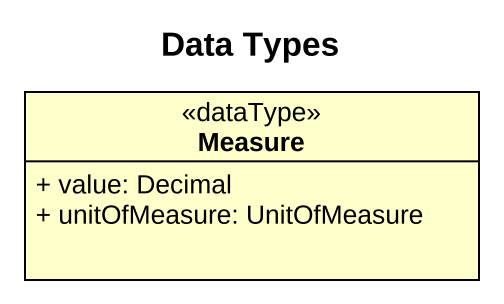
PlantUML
@startuml
title Data Types
hide circle
hide empty members
skinparam classAttributeIconSize 0
class Measure <<dataType>> {
  + value: Decimal
  + unitOfMeasure: UnitOfMeasure
}
@enduml
